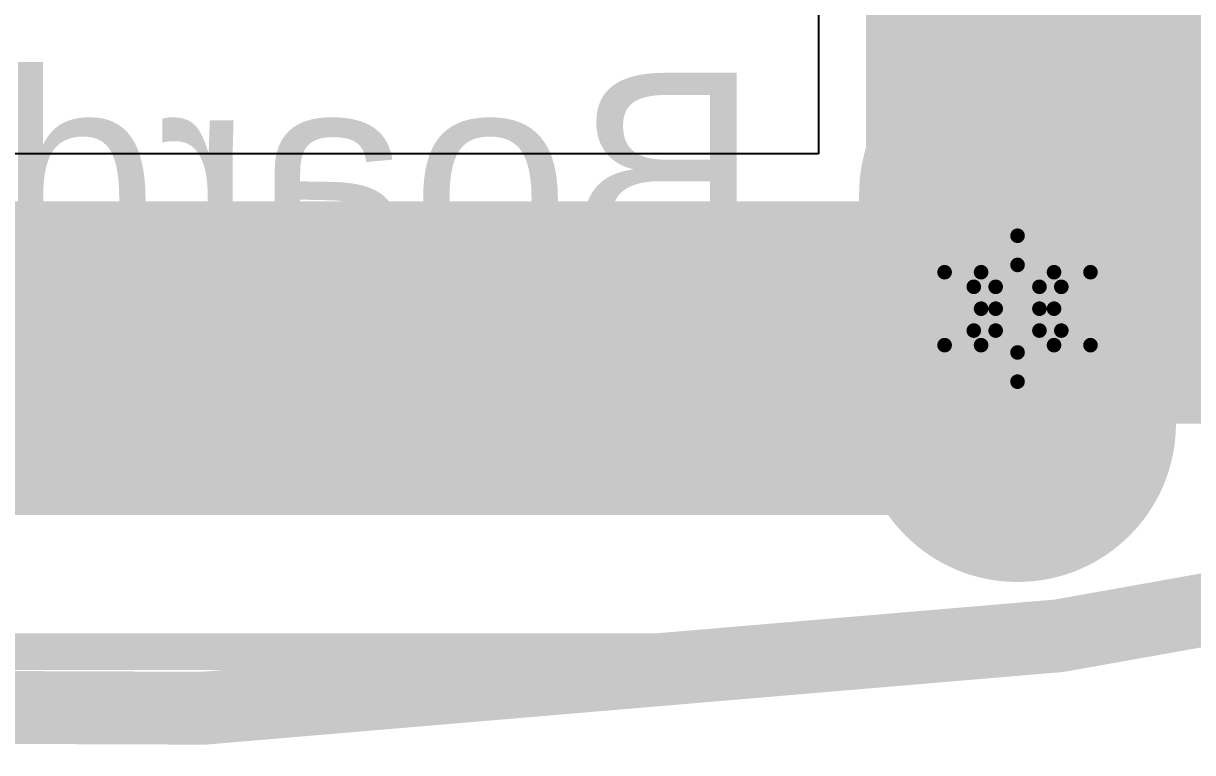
# Model space of a CAD drawing. Header units: inches. Extents: x -2 to 343, y -53 to 63.
# Drawn here: x 28.511 to 32.583, y -53.462 to -50.922 of the extents above; entities that cross this region are included whole.
import ezdxf

# ---------------------------------------------------------------- set-up
doc = ezdxf.new("R2010")
doc.units = ezdxf.units.IN
for name, color, linetype in [('Board Outline', 216, 'Continuous'), ('Bottom Layer', 5, 'Continuous'), ('Bottom Overlay', 54, 'Continuous'), ('Bottom Solder', 6, 'Continuous'), ('Drill Drawing', 1, 'Continuous'), ('Multi-Layer', 9, 'Continuous'), ('Pad Holes', 156, 'Continuous'), ('Top Layer', 1, 'Continuous'), ('Top Solder', 216, 'Continuous')]:
    doc.layers.add(name, color=color, linetype=linetype)
doc.styles.add('Arial', font='', dxfattribs={"height": 0.2})
doc.styles.get('Arial').set_extended_font_data('Arial')

# ---------------------------------------------------------------- blocks, each defined once
blk = doc.blocks.new('TYPE_C_31_M_12__B_117')
at = {"layer": 'Bottom Layer'}
h = blk.add_hatch(color=5, dxfattribs=at)
edge = h.paths.add_edge_path()
edge.add_arc((-1.125, 4.35), 0.45, 180, 360)
edge.add_line((-0.675, 4.35), (-0.675, 5.15))
edge.add_arc((-1.125, 5.15), 0.45, 0, 180)
edge.add_line((-1.575, 5.15), (-1.575, 4.35))
at = {"layer": 'Bottom Solder'}
h = blk.add_hatch(color=6, dxfattribs=at)
edge = h.paths.add_edge_path()
edge.add_arc((-1.125, 4.35), 0.5516, 180, 360)
edge.add_line((-0.5734, 4.35), (-0.5734, 5.15))
edge.add_arc((-1.125, 5.15), 0.5516, 0, 180)
edge.add_line((-1.6766, 5.15), (-1.6766, 4.35))
at = {"layer": 'Multi-Layer'}
h = blk.add_hatch(color=9, dxfattribs=at)
edge = h.paths.add_edge_path()
edge.add_arc((-1.125, 4.35), 0.45, 180, 360)
edge.add_line((-0.675, 4.35), (-0.675, 5.15))
edge.add_arc((-1.125, 5.15), 0.45, 0, 180)
edge.add_line((-1.575, 5.15), (-1.575, 4.35))
at = {"layer": 'Pad Holes'}
h = blk.add_hatch(color=7, dxfattribs=at)
edge = h.paths.add_edge_path()
edge.add_arc((-1.125, 5.15), 0.3, 0, 180)
edge.add_line((-1.425, 5.15), (-1.425, 4.35))
edge.add_arc((-1.125, 4.35), 0.3, 180, 360)
edge.add_line((-0.825, 4.35), (-0.825, 5.15))
at = {"layer": 'Top Layer'}
h = blk.add_hatch(color=1, dxfattribs=at)
edge = h.paths.add_edge_path()
edge.add_arc((-1.125, 4.35), 0.45, 180, 360)
edge.add_line((-0.675, 4.35), (-0.675, 5.15))
edge.add_arc((-1.125, 5.15), 0.45, 0, 180)
edge.add_line((-1.575, 5.15), (-1.575, 4.35))
at = {"layer": 'Top Solder'}
h = blk.add_hatch(color=216, dxfattribs=at)
edge = h.paths.add_edge_path()
edge.add_arc((-1.125, 4.35), 0.5516, 180, 360)
edge.add_line((-0.5734, 4.35), (-0.5734, 5.15))
edge.add_arc((-1.125, 5.15), 0.5516, 0, 180)
edge.add_line((-1.6766, 5.15), (-1.6766, 4.35))
at = {"layer": 'Bottom Overlay'}
blk.add_lwpolyline([(7.6954, 5.944, 0.127, 0.127, 0), (-1.2954, 5.944, 0.127, 0.127, 0)], format="xyseb", dxfattribs=at)
blk.add_lwpolyline([(-1.3272, 5.944, 0.0635, 0.0635, 1), (-1.2637, 5.944, 0.0635, 0.0635, 1)], format="xyseb", close=True, dxfattribs=at)
at = {"layer": 'Bottom Overlay', "style": 'Arial', "text_generation_flag": 2}
blk.add_text('Board Edge', height=0.7112, rotation=180, dxfattribs=at).set_placement((-0.2286, 4.6398))

msp = doc.modelspace()

# ---------------------------------------------------------------- hatches: boundary and pattern name
at = {"layer": 'Top Layer'}
for points in [[(31.4452, -52.3158), (34.1122, -52.3158), (34.1122, -46.8676), (31.4452, -46.8676)], [(22.8729, -51.5418), (22.8729, -52.634), (32.4229, -52.634), (32.4229, -51.5418)]]:
    msp.add_hatch(color=1, dxfattribs=at).paths.add_polyline_path(points)

# ---------------------------------------------------------------- linework, layer by layer
at = {"layer": 'Board Outline'}
for points in [[(49.772, 6.3476, 0.254, 0.254, -0.6504), (32.1175, -53.0547, 0.254, 0.254, 0)], [(32.1175, -53.0547, 0.254, 0.254, -0.066226), (23.1775, -53.0219, 0.254, 0.254, 0)]]:
    msp.add_lwpolyline(points, format="xyseb", dxfattribs=at)
msp.add_lwpolyline([(32.054, -53.0547, 0.127, 0.127, 1), (32.181, -53.0547, 0.127, 0.127, 1)], format="xyseb", close=True, dxfattribs=at)
msp.add_lwpolyline([(32.054, -53.0547, 0.127, 0.127, 1), (32.181, -53.0547, 0.127, 0.127, 1)], format="xyseb", close=True, dxfattribs=at)
at = {"layer": 'Drill Drawing'}
for points in [[(31.8459, -51.7888, 0.0508, 0.0508, 0), (31.9729, -51.6618, 0.0508, 0.0508, 0)], [(31.9729, -51.6618, 0.0508, 0.0508, 0), (32.0999, -51.7888, 0.0508, 0.0508, 0)], [(31.8967, -51.8396, 0.0508, 0.0508, 0), (31.9729, -51.7634, 0.0508, 0.0508, 0)], [(31.9729, -51.7634, 0.0508, 0.0508, 0), (32.0491, -51.8396, 0.0508, 0.0508, 0)], [(31.7189, -51.7888, 0.0508, 0.0508, 0), (31.8459, -51.9158, 0.0508, 0.0508, 0)], [(31.7189, -51.7888, 0.0508, 0.0508, 0), (31.8459, -51.7888, 0.0508, 0.0508, 0)], [(32.0999, -51.7888, 0.0508, 0.0508, 0), (32.2269, -51.7888, 0.0508, 0.0508, 0)], [(32.0999, -51.9158, 0.0508, 0.0508, 0), (32.2269, -51.7888, 0.0508, 0.0508, 0)], [(31.8205, -51.8396, 0.0508, 0.0508, 0), (31.8967, -51.9158, 0.0508, 0.0508, 0)], [(31.8205, -51.8396, 0.0508, 0.0508, 0), (31.8967, -51.8396, 0.0508, 0.0508, 0)], [(32.0491, -51.8396, 0.0508, 0.0508, 0), (32.1253, -51.8396, 0.0508, 0.0508, 0)], [(32.0491, -51.9158, 0.0508, 0.0508, 0), (32.1253, -51.8396, 0.0508, 0.0508, 0)], [(31.7189, -52.0428, 0.0508, 0.0508, 0), (31.8459, -51.9158, 0.0508, 0.0508, 0)], [(31.8205, -51.992, 0.0508, 0.0508, 0), (31.8967, -51.9158, 0.0508, 0.0508, 0)], [(32.0491, -51.9158, 0.0508, 0.0508, 0), (32.1253, -51.992, 0.0508, 0.0508, 0)], [(32.0999, -51.9158, 0.0508, 0.0508, 0), (32.2269, -52.0428, 0.0508, 0.0508, 0)], [(31.8205, -51.992, 0.0508, 0.0508, 0), (31.8967, -51.992, 0.0508, 0.0508, 0)], [(31.8967, -51.992, 0.0508, 0.0508, 0), (31.9729, -52.0682, 0.0508, 0.0508, 0)], [(31.9729, -52.0682, 0.0508, 0.0508, 0), (32.0491, -51.992, 0.0508, 0.0508, 0)], [(32.0491, -51.992, 0.0508, 0.0508, 0), (32.1253, -51.992, 0.0508, 0.0508, 0)], [(31.7189, -52.0428, 0.0508, 0.0508, 0), (31.8459, -52.0428, 0.0508, 0.0508, 0)], [(31.8459, -52.0428, 0.0508, 0.0508, 0), (31.9729, -52.1698, 0.0508, 0.0508, 0)], [(31.9729, -52.1698, 0.0508, 0.0508, 0), (32.0999, -52.0428, 0.0508, 0.0508, 0)], [(32.0999, -52.0428, 0.0508, 0.0508, 0), (32.2269, -52.0428, 0.0508, 0.0508, 0)]]:
    msp.add_lwpolyline(points, format="xyseb", dxfattribs=at)
for points in [[(31.9602, -51.6618, 0.0254, 0.0254, 1), (31.9856, -51.6618, 0.0254, 0.0254, 1)], [(31.9602, -51.6618, 0.0254, 0.0254, 1), (31.9856, -51.6618, 0.0254, 0.0254, 1)], [(31.9602, -51.7634, 0.0254, 0.0254, 1), (31.9856, -51.7634, 0.0254, 0.0254, 1)], [(31.9602, -51.7634, 0.0254, 0.0254, 1), (31.9856, -51.7634, 0.0254, 0.0254, 1)], [(31.7062, -51.7888, 0.0254, 0.0254, 1), (31.7316, -51.7888, 0.0254, 0.0254, 1)], [(31.7062, -51.7888, 0.0254, 0.0254, 1), (31.7316, -51.7888, 0.0254, 0.0254, 1)], [(31.8332, -51.7888, 0.0254, 0.0254, 1), (31.8586, -51.7888, 0.0254, 0.0254, 1)], [(31.8332, -51.7888, 0.0254, 0.0254, 1), (31.8586, -51.7888, 0.0254, 0.0254, 1)], [(32.0872, -51.7888, 0.0254, 0.0254, 1), (32.1126, -51.7888, 0.0254, 0.0254, 1)], [(32.0872, -51.7888, 0.0254, 0.0254, 1), (32.1126, -51.7888, 0.0254, 0.0254, 1)], [(32.2142, -51.7888, 0.0254, 0.0254, 1), (32.2396, -51.7888, 0.0254, 0.0254, 1)], [(32.2142, -51.7888, 0.0254, 0.0254, 1), (32.2396, -51.7888, 0.0254, 0.0254, 1)], [(31.8078, -51.8396, 0.0254, 0.0254, 1), (31.8332, -51.8396, 0.0254, 0.0254, 1)], [(31.8078, -51.8396, 0.0254, 0.0254, 1), (31.8332, -51.8396, 0.0254, 0.0254, 1)], [(31.884, -51.8396, 0.0254, 0.0254, 1), (31.9094, -51.8396, 0.0254, 0.0254, 1)], [(31.884, -51.8396, 0.0254, 0.0254, 1), (31.9094, -51.8396, 0.0254, 0.0254, 1)], [(32.0364, -51.8396, 0.0254, 0.0254, 1), (32.0618, -51.8396, 0.0254, 0.0254, 1)], [(32.0364, -51.8396, 0.0254, 0.0254, 1), (32.0618, -51.8396, 0.0254, 0.0254, 1)], [(32.1126, -51.8396, 0.0254, 0.0254, 1), (32.138, -51.8396, 0.0254, 0.0254, 1)], [(32.1126, -51.8396, 0.0254, 0.0254, 1), (32.138, -51.8396, 0.0254, 0.0254, 1)], [(31.8332, -51.9158, 0.0254, 0.0254, 1), (31.8586, -51.9158, 0.0254, 0.0254, 1)], [(31.8332, -51.9158, 0.0254, 0.0254, 1), (31.8586, -51.9158, 0.0254, 0.0254, 1)], [(31.884, -51.9158, 0.0254, 0.0254, 1), (31.9094, -51.9158, 0.0254, 0.0254, 1)], [(31.884, -51.9158, 0.0254, 0.0254, 1), (31.9094, -51.9158, 0.0254, 0.0254, 1)], [(32.0364, -51.9158, 0.0254, 0.0254, 1), (32.0618, -51.9158, 0.0254, 0.0254, 1)], [(32.0364, -51.9158, 0.0254, 0.0254, 1), (32.0618, -51.9158, 0.0254, 0.0254, 1)], [(32.0872, -51.9158, 0.0254, 0.0254, 1), (32.1126, -51.9158, 0.0254, 0.0254, 1)], [(32.0872, -51.9158, 0.0254, 0.0254, 1), (32.1126, -51.9158, 0.0254, 0.0254, 1)], [(31.8078, -51.992, 0.0254, 0.0254, 1), (31.8332, -51.992, 0.0254, 0.0254, 1)], [(31.8078, -51.992, 0.0254, 0.0254, 1), (31.8332, -51.992, 0.0254, 0.0254, 1)], [(31.884, -51.992, 0.0254, 0.0254, 1), (31.9094, -51.992, 0.0254, 0.0254, 1)], [(31.884, -51.992, 0.0254, 0.0254, 1), (31.9094, -51.992, 0.0254, 0.0254, 1)], [(32.0364, -51.992, 0.0254, 0.0254, 1), (32.0618, -51.992, 0.0254, 0.0254, 1)], [(32.0364, -51.992, 0.0254, 0.0254, 1), (32.0618, -51.992, 0.0254, 0.0254, 1)], [(32.1126, -51.992, 0.0254, 0.0254, 1), (32.138, -51.992, 0.0254, 0.0254, 1)], [(32.1126, -51.992, 0.0254, 0.0254, 1), (32.138, -51.992, 0.0254, 0.0254, 1)], [(31.7062, -52.0428, 0.0254, 0.0254, 1), (31.7316, -52.0428, 0.0254, 0.0254, 1)], [(31.7062, -52.0428, 0.0254, 0.0254, 1), (31.7316, -52.0428, 0.0254, 0.0254, 1)], [(31.8332, -52.0428, 0.0254, 0.0254, 1), (31.8586, -52.0428, 0.0254, 0.0254, 1)], [(31.8332, -52.0428, 0.0254, 0.0254, 1), (31.8586, -52.0428, 0.0254, 0.0254, 1)], [(32.0872, -52.0428, 0.0254, 0.0254, 1), (32.1126, -52.0428, 0.0254, 0.0254, 1)], [(32.0872, -52.0428, 0.0254, 0.0254, 1), (32.1126, -52.0428, 0.0254, 0.0254, 1)], [(32.2142, -52.0428, 0.0254, 0.0254, 1), (32.2396, -52.0428, 0.0254, 0.0254, 1)], [(32.2142, -52.0428, 0.0254, 0.0254, 1), (32.2396, -52.0428, 0.0254, 0.0254, 1)], [(31.9602, -52.0682, 0.0254, 0.0254, 1), (31.9856, -52.0682, 0.0254, 0.0254, 1)], [(31.9602, -52.0682, 0.0254, 0.0254, 1), (31.9856, -52.0682, 0.0254, 0.0254, 1)], [(31.9602, -52.1698, 0.0254, 0.0254, 1), (31.9856, -52.1698, 0.0254, 0.0254, 1)], [(31.9602, -52.1698, 0.0254, 0.0254, 1), (31.9856, -52.1698, 0.0254, 0.0254, 1)]]:
    msp.add_lwpolyline(points, format="xyseb", close=True, dxfattribs=at)
at = {"layer": 'Top Layer'}
for p, q in [((31.2802, -46.8676), (31.2802, -51.3768)), ((31.2802, -51.3768), (24.0524, -51.3768))]:
    msp.add_line(p, q, dxfattribs=at)

# ---------------------------------------------------------------- block references
at = {"rotation": 180}
msp.add_blockref('TYPE_C_31_M_12__B_117', (30.8479, -47.1658), dxfattribs=at)

doc.saveas('drawing.dxf')
